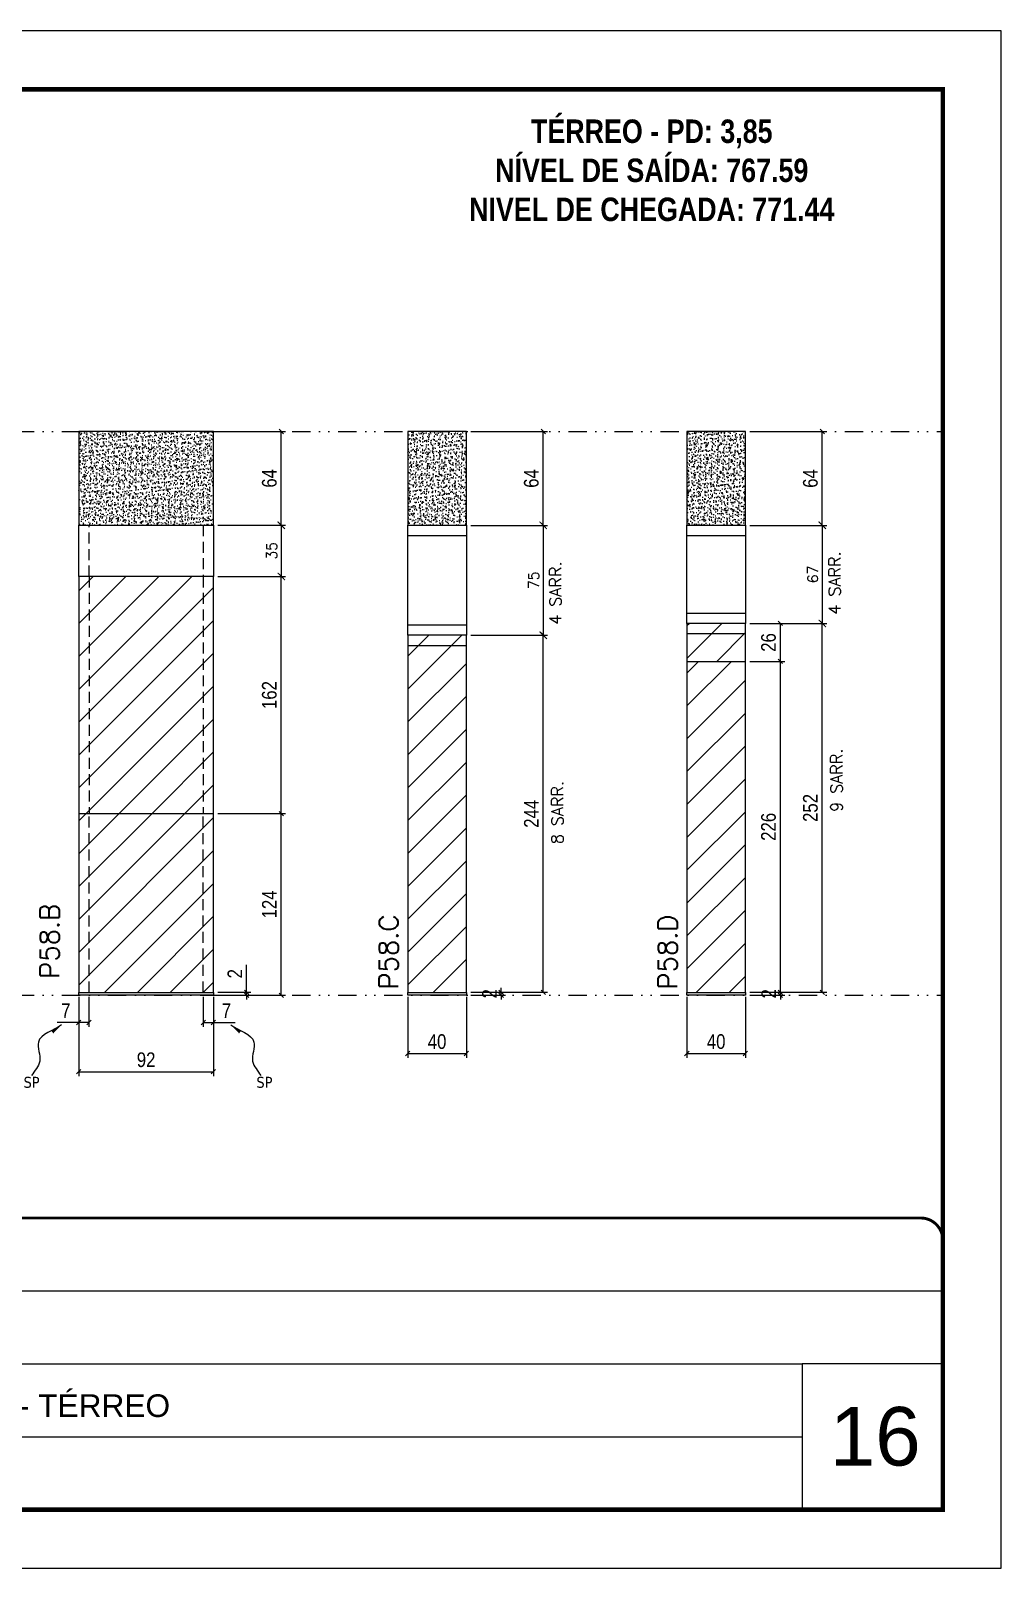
# Model space of a CAD drawing. Extents: x 1945 to 10875, y -3405 to 3369.
# Drawn here: x 7536 to 8199, y -2256 to -1206 of the extents above; entities that cross this region are included whole.
import ezdxf

# ---------------------------------------------------------------- set-up
doc = ezdxf.new("R2010")
doc.units = 0
for name, pattern in [('CONTINUO', [0]), ('DASHED', [0.75, 0.5, -0.25]), ('DIVIDE2', [0.625, 0.25, -0.125, 0, -0.125, 0, -0.125]), ('HIDDEN', [0.375, 0.25, -0.125])]:
    doc.linetypes.add(name, pattern=pattern)
for name, color, linetype, lineweight in [('CARIMBO', 255, 'Continuous', 9), ('Folhas', 255, 'Continuous', 9), ('Hachura', 251, 'Continuous', 9), ('SARRAFO DE PRESSAO', 251, 'DASHED', 9), ('Texto Seção', 7, 'Continuous', 15)]:
    doc.layers.add(name, color=color, linetype=linetype, lineweight=lineweight)
for name, color, linetype in [('COTA', 241, 'Continuous'), ('FUNDOS', 1, 'Continuous'), ('NOMENCLATURA', 7, 'Continuous'), ('Nível', 160, 'Continuous'), ('Painéis', 200, 'Continuous'), ('SARR_2.2x7', 40, 'Continuous'), ('Sarrafo de Pressão', 42, 'HIDDEN'), ('texto', 7, 'Continuous')]:
    doc.layers.add(name, color=color, linetype=linetype)
doc.styles.add('ARIAL', font='arial.ttf')
doc.styles.add('COTA TECNICA', font='techl___.ttf', dxfattribs={"height": 10})
doc.styles.add('COTA TECNICA-50', font='techl___.ttf', dxfattribs={"height": 10})
doc.styles.add('REGUA-120', font='ROMANS.shx', dxfattribs={"height": 15})
doc.styles.add('ROMANC', font='techb___.ttf', dxfattribs={"height": 2.5})
doc.styles.add('ROMANS', font='romans.shx')
doc.styles.get("Standard").update_dxf_attribs({"font": 'arial.ttf'})
doc.dimstyles.new('COTA PAINEL-50', dxfattribs={"dimtxt": 10, "dimasz": 3, "dimexe": 3, "dimexo": 3, "dimgap": 3, "dimtad": 1, "dimdec": 1, "dimzin": 12, "dimdsep": 46, "dimtxsty": 'COTA TECNICA-50', "dimblk1": 'OBLIQUE', "dimblk2": 'OBLIQUE', "dimsah": 1, "dimcen": 0.9, "dimclrd": 4, "dimclre": 4, "dimclrt": 240, "dimadec": 1, "dimazin": 3, "dimtfac": 1, "dimtdec": 1, "dimtmove": 0, "dimatfit": 3, "dimfxl": 1, "dimtolj": 1, "dimtzin": 12, "dimarcsym": 0})
doc.dimstyles.new('Cota Paínel', dxfattribs={"dimtxt": 7, "dimasz": 5, "dimexe": 3, "dimexo": 3, "dimgap": 3, "dimtad": 1, "dimdec": 1, "dimzin": 12, "dimdsep": 46, "dimtxsty": 'ROMANS', "dimblk": 'ARCHTICK', "dimcen": 0, "dimclrd": 4, "dimclre": 4, "dimclrt": 1, "dimadec": 1, "dimazin": 3, "dimtfac": 1, "dimtdec": 1, "dimtmove": 0, "dimatfit": 3, "dimldrblk": 'OBLIQUE', "dimfxl": 1, "dimtolj": 1, "dimtzin": 12, "dimarcsym": 0})
doc.dimstyles.new('PAINEL', dxfattribs={"dimtxt": 10, "dimasz": 3, "dimexe": 3, "dimexo": 3, "dimgap": 3, "dimtad": 1, "dimdec": 1, "dimzin": 12, "dimdsep": 46, "dimtxsty": 'COTA TECNICA', "dimblk1": 'OBLIQUE', "dimblk2": 'OBLIQUE', "dimsah": 1, "dimcen": 0.9, "dimclrd": 4, "dimclre": 4, "dimclrt": 240, "dimadec": 1, "dimazin": 3, "dimtfac": 1, "dimtdec": 1, "dimtmove": 0, "dimatfit": 3, "dimfxl": 1, "dimtolj": 1, "dimtzin": 12, "dimarcsym": 0})
doc.dimstyles.get("Standard").update_dxf_attribs({"dimtxt": 0.18, "dimasz": 0.18, "dimexe": 0.18, "dimexo": 0.0625, "dimgap": 0.09, "dimtad": 0, "dimtih": 1, "dimtoh": 1, "dimdec": 4, "dimzin": 0, "dimdsep": 46, "dimtxsty": 'Standard', "dimcen": 0.09, "dimadec": 0, "dimazin": 0, "dimtfac": 1, "dimtdec": 4, "dimtofl": 0, "dimtmove": 0, "dimatfit": 3, "dimfxl": 1, "dimtolj": 1, "dimtzin": 0, "dimarcsym": 0})
pattern_1 = [(45, (-123905.793, -33000.405), (-11.2253202, 11.2253202), [])]

# ---------------------------------------------------------------- blocks, each defined once
blk = doc.blocks.new('9999999999')
at = {"color": 30, "linetype": 'CONTINUO'}
for p, q in [((98564.6, 34379.6), (99584, 34379.6)), ((98564.6, 34329.8), (99488, 34329.8)), ((99584, 34329.8), (99488, 34329.8)), ((99488, 34329.8), (99488, 34230.2)), ((98564.6, 34280), (99488, 34280))]:
    blk.add_line(p, q, dxfattribs=at)
at = {"color": 30, "linetype": 'CONTINUO', "const_width": 2}
blk.add_lwpolyline([(99584, 34230.2), (99584, 34414.4, 0.414214), (99569, 34429.4), (98229, 34429.4, 0.414214), (98214, 34414.4), (98214, 34245.2, 0.414214), (98229, 34230.2), (99584, 34230.2)], format="xyb", dxfattribs=at)
at = {"layer": 'Folhas'}
blk.add_lwpolyline([(98139, 34190.2), (99624, 34190.2), (99624, 35240.2), (98139, 35240.2)], close=True, dxfattribs=at)
at = {"layer": 'Folhas', "color": 30, "const_width": 3}
blk.add_lwpolyline([(98214, 34230.2), (99584, 34230.2), (99584, 35200.2), (98214, 35200.2)], close=True, dxfattribs=at)
at = {"color": 7, "linetype": 'Continuous', "ltscale": 5, "style": 'ARIAL'}
blk.add_text('TRECHO II - TÉRREO', height=15.483, dxfattribs=at).set_placement((98837.7, 34293.5))
blk = doc.blocks.new('_Oblique')
at = {"color": 0, "linetype": 'ByBlock', "lineweight": -2}
blk.add_line((-0.5, -0.5), (0.5, 0.5), dxfattribs=at)
blk = doc.blocks.new('*D430')
at = {"layer": 'COTA', "color": 4, "lineweight": -2, "transparency": 16777216}
for p, q in [((8027, -1610.7), (8079.5, -1610.7)), ((8076.5, -1862.6), (8076.5, -1610.7)), ((8027, -1862.6), (8079.5, -1862.6))]:
    blk.add_line(p, q, dxfattribs=at)
at = {"layer": 'Defpoints', "color": 0, "transparency": 16777216}
for p in [(8024, -1610.7), (8076.5, -1610.7), (8024, -1862.6)]:
    blk.add_point(p, dxfattribs=at)
at = {"layer": 'COTA', "color": 4, "lineweight": -2, "transparency": 16777216, "xscale": 3, "yscale": 3, "zscale": 3}
for p, rotation in [((8076.5, -1610.7), 90), ((8076.5, -1862.6), 270)]:
    blk.add_blockref('_Oblique', p, dxfattribs=dict(at, rotation=rotation))
at = {"layer": 'COTA', "color": 240, "transparency": 16777216, "insert": (8068.4, -1736.7), "char_height": 10, "attachment_point": 5, "rotation": 90, "style": 'COTA TECNICA'}
blk.add_mtext('\\A1;252', dxfattribs=at)
blk = doc.blocks.new('*D431')
at = {"layer": 'COTA', "color": 4, "lineweight": -2, "transparency": 16777216}
for p, q in [((7984, -1865.6), (7984, -1907.4)), ((8024, -1865.6), (8024, -1907.4)), ((7984, -1904.4), (8024, -1904.4))]:
    blk.add_line(p, q, dxfattribs=at)
at = {"layer": 'Defpoints', "color": 0, "transparency": 16777216}
for p in [(7984, -1862.6), (8024, -1862.6), (8024, -1904.4)]:
    blk.add_point(p, dxfattribs=at)
at = {"layer": 'COTA', "color": 4, "lineweight": -2, "transparency": 16777216, "xscale": 3, "yscale": 3, "zscale": 3, "rotation": 180}
blk.add_blockref('_Oblique', (7984, -1904.4), dxfattribs=at)
at = {"layer": 'COTA', "color": 4, "lineweight": -2, "transparency": 16777216, "xscale": 3, "yscale": 3, "zscale": 3}
blk.add_blockref('_Oblique', (8024, -1904.4), dxfattribs=at)
at = {"layer": 'COTA', "color": 240, "transparency": 16777216, "insert": (8004, -1896.3), "char_height": 10, "attachment_point": 5, "style": 'COTA TECNICA'}
blk.add_mtext('\\A1;40', dxfattribs=at)
blk = doc.blocks.new('*D432')
at = {"layer": 'COTA', "color": 4, "linetype": 'ByBlock', "lineweight": -2, "transparency": 16777216}
for p, q in [((8027, -1479.6), (8079.5, -1479.6)), ((8076.5, -1543.7), (8076.5, -1479.6)), ((8027, -1543.7), (8079.5, -1543.7))]:
    blk.add_line(p, q, dxfattribs=at)
at = {"layer": 'Defpoints', "color": 0, "linetype": 'ByBlock', "transparency": 16777216}
for p in [(8024, -1479.6), (8076.5, -1479.6), (8024, -1543.7)]:
    blk.add_point(p, dxfattribs=at)
at = {"layer": 'COTA', "color": 4, "linetype": 'ByBlock', "lineweight": -2, "transparency": 16777216, "xscale": 3, "yscale": 3, "zscale": 3}
for p, rotation in [((8076.5, -1479.6), 90), ((8076.5, -1543.7), 270)]:
    blk.add_blockref('_Oblique', p, dxfattribs=dict(at, rotation=rotation))
at = {"layer": 'COTA', "color": 240, "linetype": 'ByBlock', "transparency": 16777216, "insert": (8068.4, -1511.7), "char_height": 10, "attachment_point": 5, "rotation": 90, "style": 'COTA TECNICA'}
blk.add_mtext('\\A1;64', dxfattribs=at)
blk = doc.blocks.new('*D433')
at = {"layer": 'COTA', "color": 4, "lineweight": -2, "transparency": 16777216}
for p, q in [((8027, -1862.6), (8050.9, -1862.6)), ((8027, -1864.6), (8050.9, -1864.6)), ((8047.9, -1862.6), (8047.9, -1859.6)), ((8047.9, -1864.6), (8047.9, -1862.6)), ((8047.9, -1864.6), (8047.9, -1867.6))]:
    blk.add_line(p, q, dxfattribs=at)
at = {"layer": 'Defpoints', "color": 0, "transparency": 16777216}
for p in [(8024, -1862.6), (8024, -1864.6), (8047.9, -1862.6)]:
    blk.add_point(p, dxfattribs=at)
at = {"layer": 'COTA', "color": 4, "lineweight": -2, "transparency": 16777216, "xscale": 3, "yscale": 3, "zscale": 3}
for p, rotation in [((8047.9, -1862.6), 270), ((8047.9, -1864.6), 90)]:
    blk.add_blockref('_Oblique', p, dxfattribs=dict(at, rotation=rotation))
at = {"layer": 'COTA', "color": 240, "transparency": 16777216, "insert": (8039.9, -1863.6), "char_height": 10, "attachment_point": 5, "rotation": 90, "style": 'COTA TECNICA-50'}
blk.add_mtext('\\A1;2', dxfattribs=at)
blk = doc.blocks.new('*D449')
at = {"layer": 'COTA', "color": 4, "linetype": 'ByBlock', "lineweight": -2, "transparency": 16777216}
for p, q in [((8027, -1636.6), (8050.9, -1636.6)), ((8047.9, -1862.6), (8047.9, -1636.6)), ((8027, -1862.6), (8050.9, -1862.6))]:
    blk.add_line(p, q, dxfattribs=at)
at = {"layer": 'Defpoints', "color": 0, "linetype": 'ByBlock', "transparency": 16777216}
for p in [(8024, -1636.6), (8047.9, -1636.6), (8024, -1862.6)]:
    blk.add_point(p, dxfattribs=at)
at = {"layer": 'COTA', "color": 4, "linetype": 'ByBlock', "lineweight": -2, "transparency": 16777216, "xscale": 3, "yscale": 3, "zscale": 3}
for p, rotation in [((8047.9, -1636.6), 90), ((8047.9, -1862.6), 270)]:
    blk.add_blockref('_Oblique', p, dxfattribs=dict(at, rotation=rotation))
at = {"layer": 'COTA', "color": 240, "linetype": 'ByBlock', "transparency": 16777216, "insert": (8039.8, -1749.6), "char_height": 10, "attachment_point": 5, "rotation": 90, "style": 'COTA TECNICA'}
blk.add_mtext('\\A1;226', dxfattribs=at)
blk = doc.blocks.new('*D450')
at = {"layer": 'COTA', "color": 4, "linetype": 'ByBlock', "lineweight": -2, "transparency": 16777216}
for p, q in [((8027, -1610.7), (8050.9, -1610.7)), ((8047.9, -1636.6), (8047.9, -1610.7)), ((8027, -1636.6), (8050.9, -1636.6))]:
    blk.add_line(p, q, dxfattribs=at)
at = {"layer": 'Defpoints', "color": 0, "linetype": 'ByBlock', "transparency": 16777216}
for p in [(8024, -1610.7), (8047.9, -1610.7), (8024, -1636.6)]:
    blk.add_point(p, dxfattribs=at)
at = {"layer": 'COTA', "color": 4, "linetype": 'ByBlock', "lineweight": -2, "transparency": 16777216, "xscale": 3, "yscale": 3, "zscale": 3}
for p, rotation in [((8047.9, -1610.7), 90), ((8047.9, -1636.6), 270)]:
    blk.add_blockref('_Oblique', p, dxfattribs=dict(at, rotation=rotation))
at = {"layer": 'COTA', "color": 240, "linetype": 'ByBlock', "transparency": 16777216, "insert": (8039.8, -1623.7), "char_height": 10, "attachment_point": 5, "rotation": 90, "style": 'COTA TECNICA'}
blk.add_mtext('\\A1;26', dxfattribs=at)
blk = doc.blocks.new('*D434')
at = {"layer": 'COTA', "color": 4, "lineweight": -2, "transparency": 16777216}
for p, q in [((7836.4, -1618.7), (7888.9, -1618.7)), ((7885.9, -1862.6), (7885.9, -1618.7)), ((7836.4, -1862.6), (7888.9, -1862.6))]:
    blk.add_line(p, q, dxfattribs=at)
at = {"layer": 'Defpoints', "color": 0, "transparency": 16777216}
for p in [(7833.4, -1618.7), (7885.9, -1618.7), (7833.4, -1862.6)]:
    blk.add_point(p, dxfattribs=at)
at = {"layer": 'COTA', "color": 4, "lineweight": -2, "transparency": 16777216, "xscale": 3, "yscale": 3, "zscale": 3}
for p, rotation in [((7885.9, -1618.7), 90), ((7885.9, -1862.6), 270)]:
    blk.add_blockref('_Oblique', p, dxfattribs=dict(at, rotation=rotation))
at = {"layer": 'COTA', "color": 240, "transparency": 16777216, "insert": (7877.8, -1740.7), "char_height": 10, "attachment_point": 5, "rotation": 90, "style": 'COTA TECNICA'}
blk.add_mtext('\\A1;244', dxfattribs=at)
blk = doc.blocks.new('*D435')
at = {"layer": 'COTA', "color": 4, "lineweight": -2, "transparency": 16777216}
for p, q in [((7836.4, -1479.6), (7888.9, -1479.6)), ((7885.9, -1543.7), (7885.9, -1479.6)), ((7836.4, -1543.7), (7888.9, -1543.7))]:
    blk.add_line(p, q, dxfattribs=at)
at = {"layer": 'Defpoints', "color": 0, "transparency": 16777216}
for p in [(7833.4, -1479.6), (7885.9, -1479.6), (7833.4, -1543.7)]:
    blk.add_point(p, dxfattribs=at)
at = {"layer": 'COTA', "color": 4, "lineweight": -2, "transparency": 16777216, "xscale": 3, "yscale": 3, "zscale": 3}
for p, rotation in [((7885.9, -1479.6), 90), ((7885.9, -1543.7), 270)]:
    blk.add_blockref('_Oblique', p, dxfattribs=dict(at, rotation=rotation))
at = {"layer": 'COTA', "color": 240, "transparency": 16777216, "insert": (7877.8, -1511.7), "char_height": 10, "attachment_point": 5, "rotation": 90, "style": 'COTA TECNICA'}
blk.add_mtext('\\A1;64', dxfattribs=at)
blk = doc.blocks.new('*D436')
at = {"layer": 'COTA', "color": 4, "lineweight": -2, "transparency": 16777216}
for p, q in [((7793.4, -1865.6), (7793.4, -1907.4)), ((7833.4, -1865.6), (7833.4, -1907.4)), ((7793.4, -1904.4), (7833.4, -1904.4))]:
    blk.add_line(p, q, dxfattribs=at)
at = {"layer": 'Defpoints', "color": 0, "transparency": 16777216}
for p in [(7793.4, -1862.6), (7833.4, -1862.6), (7833.4, -1904.4)]:
    blk.add_point(p, dxfattribs=at)
at = {"layer": 'COTA', "color": 4, "lineweight": -2, "transparency": 16777216, "xscale": 3, "yscale": 3, "zscale": 3, "rotation": 180}
blk.add_blockref('_Oblique', (7793.4, -1904.4), dxfattribs=at)
at = {"layer": 'COTA', "color": 4, "lineweight": -2, "transparency": 16777216, "xscale": 3, "yscale": 3, "zscale": 3}
blk.add_blockref('_Oblique', (7833.4, -1904.4), dxfattribs=at)
at = {"layer": 'COTA', "color": 240, "transparency": 16777216, "insert": (7813.4, -1896.3), "char_height": 10, "attachment_point": 5, "style": 'COTA TECNICA'}
blk.add_mtext('\\A1;40', dxfattribs=at)
blk = doc.blocks.new('*D437')
at = {"layer": 'COTA', "color": 4, "lineweight": -2, "transparency": 16777216}
for p, q in [((7836.4, -1862.6), (7860.2, -1862.6)), ((7836.4, -1864.6), (7860.2, -1864.6)), ((7857.2, -1862.6), (7857.2, -1859.6)), ((7857.2, -1864.6), (7857.2, -1862.6)), ((7857.2, -1864.6), (7857.2, -1867.6))]:
    blk.add_line(p, q, dxfattribs=at)
at = {"layer": 'Defpoints', "color": 0, "transparency": 16777216}
for p in [(7833.4, -1862.6), (7833.4, -1864.6), (7857.2, -1862.6)]:
    blk.add_point(p, dxfattribs=at)
at = {"layer": 'COTA', "color": 4, "lineweight": -2, "transparency": 16777216, "xscale": 3, "yscale": 3, "zscale": 3}
for p, rotation in [((7857.2, -1862.6), 270), ((7857.2, -1864.6), 90)]:
    blk.add_blockref('_Oblique', p, dxfattribs=dict(at, rotation=rotation))
at = {"layer": 'COTA', "color": 240, "transparency": 16777216, "insert": (7849.2, -1863.6), "char_height": 10, "attachment_point": 5, "rotation": 90, "style": 'COTA TECNICA-50'}
blk.add_mtext('\\A1;2', dxfattribs=at)
blk = doc.blocks.new('*D438')
at = {"layer": 'COTA', "color": 4, "lineweight": -2, "transparency": 16777216}
for p, q in [((7568.7, -1865.6), (7568.7, -1919.8)), ((7660.7, -1865.6), (7660.7, -1919.8)), ((7568.7, -1916.8), (7660.7, -1916.8))]:
    blk.add_line(p, q, dxfattribs=at)
at = {"layer": 'Defpoints', "color": 0, "transparency": 16777216}
for p in [(7568.7, -1862.6), (7660.7, -1862.6), (7660.7, -1916.8)]:
    blk.add_point(p, dxfattribs=at)
at = {"layer": 'COTA', "color": 4, "lineweight": -2, "transparency": 16777216, "xscale": 3, "yscale": 3, "zscale": 3, "rotation": 180}
blk.add_blockref('_Oblique', (7568.7, -1916.8), dxfattribs=at)
at = {"layer": 'COTA', "color": 4, "lineweight": -2, "transparency": 16777216, "xscale": 3, "yscale": 3, "zscale": 3}
blk.add_blockref('_Oblique', (7660.7, -1916.8), dxfattribs=at)
at = {"layer": 'COTA', "color": 240, "transparency": 16777216, "insert": (7614.7, -1908.7), "char_height": 10, "attachment_point": 5, "style": 'COTA TECNICA'}
blk.add_mtext('\\A1;92', dxfattribs=at)
blk = doc.blocks.new('*D439')
at = {"layer": 'COTA', "color": 4, "lineweight": -2, "transparency": 16777216}
for p, q in [((7663.7, -1479.6), (7710, -1479.6)), ((7707, -1543.6), (7707, -1479.6)), ((7663.7, -1543.6), (7710, -1543.6))]:
    blk.add_line(p, q, dxfattribs=at)
at = {"layer": 'Defpoints', "color": 0, "transparency": 16777216}
for p in [(7660.7, -1479.6), (7707, -1479.6), (7660.7, -1543.6)]:
    blk.add_point(p, dxfattribs=at)
at = {"layer": 'COTA', "color": 4, "lineweight": -2, "transparency": 16777216, "xscale": 3, "yscale": 3, "zscale": 3}
for p, rotation in [((7707, -1479.6), 90), ((7707, -1543.6), 270)]:
    blk.add_blockref('_Oblique', p, dxfattribs=dict(at, rotation=rotation))
at = {"layer": 'COTA', "color": 240, "transparency": 16777216, "insert": (7698.9, -1511.6), "char_height": 10, "attachment_point": 5, "rotation": 90, "style": 'COTA TECNICA'}
blk.add_mtext('\\A1;64', dxfattribs=at)
blk = doc.blocks.new('*D440')
at = {"layer": 'COTA', "color": 4, "lineweight": -2, "transparency": 16777216}
for p, q in [((7663.7, -1740.6), (7710, -1740.6)), ((7707, -1864.6), (7707, -1740.6)), ((7663.7, -1864.6), (7710, -1864.6))]:
    blk.add_line(p, q, dxfattribs=at)
at = {"layer": 'Defpoints', "color": 0, "transparency": 16777216}
for p in [(7660.7, -1740.6), (7707, -1740.6), (7660.7, -1864.6)]:
    blk.add_point(p, dxfattribs=at)
at = {"layer": 'COTA', "color": 4, "lineweight": -2, "transparency": 16777216, "xscale": 3, "yscale": 3, "zscale": 3}
for p, rotation in [((7707, -1740.6), 90), ((7707, -1864.6), 270)]:
    blk.add_blockref('_Oblique', p, dxfattribs=dict(at, rotation=rotation))
at = {"layer": 'COTA', "color": 240, "transparency": 16777216, "insert": (7698.9, -1802.6), "char_height": 10, "attachment_point": 5, "rotation": 90, "style": 'COTA TECNICA-50'}
blk.add_mtext('\\A1;124', dxfattribs=at)
blk = doc.blocks.new('*D441')
at = {"layer": 'COTA', "color": 4, "lineweight": -2, "transparency": 16777216}
for p, q in [((7683.3, -1862.6), (7683.3, -1843.8)), ((7663.7, -1862.6), (7686.3, -1862.6)), ((7663.7, -1864.6), (7686.3, -1864.6)), ((7683.3, -1864.6), (7683.3, -1862.6)), ((7683.3, -1864.6), (7683.3, -1867.6))]:
    blk.add_line(p, q, dxfattribs=at)
at = {"layer": 'Defpoints', "color": 0, "transparency": 16777216}
for p in [(7660.7, -1862.6), (7660.7, -1864.6), (7683.3, -1864.6)]:
    blk.add_point(p, dxfattribs=at)
at = {"layer": 'COTA', "color": 4, "lineweight": -2, "transparency": 16777216, "xscale": 3, "yscale": 3, "zscale": 3}
for p, rotation in [((7683.3, -1862.6), 270), ((7683.3, -1864.6), 90)]:
    blk.add_blockref('_Oblique', p, dxfattribs=dict(at, rotation=rotation))
at = {"layer": 'COTA', "color": 240, "transparency": 16777216, "insert": (7675.3, -1849.9), "char_height": 10, "attachment_point": 5, "rotation": 90, "style": 'COTA TECNICA-50'}
blk.add_mtext('\\A1;2', dxfattribs=at)
blk = doc.blocks.new('*D442')
at = {"layer": 'COTA', "color": 4, "lineweight": -2, "transparency": 16777216}
for p, q in [((7568.7, -1867.6), (7568.7, -1886.2)), ((7575.7, -1865.6), (7575.7, -1886.2)), ((7568.7, -1883.2), (7554, -1883.2)), ((7575.7, -1883.2), (7568.7, -1883.2))]:
    blk.add_line(p, q, dxfattribs=at)
at = {"layer": 'Defpoints', "color": 0, "transparency": 16777216}
for p in [(7568.7, -1864.6), (7575.7, -1862.6), (7568.7, -1883.2)]:
    blk.add_point(p, dxfattribs=at)
at = {"layer": 'COTA', "color": 4, "lineweight": -2, "transparency": 16777216, "xscale": 3, "yscale": 3, "zscale": 3, "rotation": 180}
blk.add_blockref('_Oblique', (7568.7, -1883.2), dxfattribs=at)
at = {"layer": 'COTA', "color": 4, "lineweight": -2, "transparency": 16777216, "xscale": 3, "yscale": 3, "zscale": 3}
blk.add_blockref('_Oblique', (7575.7, -1883.2), dxfattribs=at)
at = {"layer": 'COTA', "color": 240, "transparency": 16777216, "insert": (7559.9, -1875.1), "char_height": 10, "attachment_point": 5, "style": 'COTA TECNICA-50'}
blk.add_mtext('\\A1;7', dxfattribs=at)
blk = doc.blocks.new('*D443')
at = {"layer": 'COTA', "color": 4, "lineweight": -2, "transparency": 16777216}
for p, q in [((7653.7, -1865.6), (7653.7, -1886.2)), ((7660.7, -1867.6), (7660.7, -1886.2)), ((7653.7, -1883.2), (7660.7, -1883.2)), ((7660.7, -1883.2), (7675.5, -1883.2))]:
    blk.add_line(p, q, dxfattribs=at)
at = {"layer": 'Defpoints', "color": 0, "transparency": 16777216}
for p in [(7653.7, -1862.6), (7660.7, -1864.6), (7660.7, -1883.2)]:
    blk.add_point(p, dxfattribs=at)
at = {"layer": 'COTA', "color": 4, "lineweight": -2, "transparency": 16777216, "xscale": 3, "yscale": 3, "zscale": 3, "rotation": 180}
blk.add_blockref('_Oblique', (7653.7, -1883.2), dxfattribs=at)
at = {"layer": 'COTA', "color": 4, "lineweight": -2, "transparency": 16777216, "xscale": 3, "yscale": 3, "zscale": 3}
blk.add_blockref('_Oblique', (7660.7, -1883.2), dxfattribs=at)
at = {"layer": 'COTA', "color": 240, "transparency": 16777216, "insert": (7669.6, -1875.1), "char_height": 10, "attachment_point": 5, "style": 'COTA TECNICA-50'}
blk.add_mtext('\\A1;7', dxfattribs=at)
blk = doc.blocks.new('*D444')
at = {"layer": 'Defpoints', "color": 0, "linetype": 'ByBlock', "transparency": 16777216}
for p in [(7660.7, -1578.6), (7707, -1578.6), (7660.7, -1740.6)]:
    blk.add_point(p, dxfattribs=at)
at = {"layer": 'FUNDOS', "color": 4, "linetype": 'ByBlock', "lineweight": -2, "transparency": 16777216}
for p, q in [((7663.7, -1578.6), (7710, -1578.6)), ((7707, -1740.6), (7707, -1578.6)), ((7663.7, -1740.6), (7710, -1740.6))]:
    blk.add_line(p, q, dxfattribs=at)
at = {"layer": 'FUNDOS', "color": 4, "linetype": 'ByBlock', "lineweight": -2, "transparency": 16777216, "xscale": 3, "yscale": 3, "zscale": 3}
for p, rotation in [((7707, -1578.6), 90), ((7707, -1740.6), 270)]:
    blk.add_blockref('_Oblique', p, dxfattribs=dict(at, rotation=rotation))
at = {"layer": 'FUNDOS', "color": 240, "linetype": 'ByBlock', "transparency": 16777216, "insert": (7698.9, -1659.6), "char_height": 10, "attachment_point": 5, "rotation": 90, "style": 'COTA TECNICA'}
blk.add_mtext('\\A1;162', dxfattribs=at)
blk = doc.blocks.new('_ArchTick')
at = {"color": 0, "linetype": 'ByBlock', "const_width": 0.15}
blk.add_lwpolyline([(-0.5, -0.5), (0.5, 0.5)], dxfattribs=at)
blk = doc.blocks.new('*D445')
at = {"layer": 'COTA', "color": 4, "lineweight": -2, "transparency": 16777216}
for p, q in [((7663.7, -1543.6), (7710, -1543.6)), ((7707, -1543.6), (7707, -1578.6)), ((7663.7, -1578.6), (7710, -1578.6))]:
    blk.add_line(p, q, dxfattribs=at)
at = {"layer": 'Defpoints', "color": 0, "transparency": 16777216}
for p in [(7660.7, -1543.6), (7660.7, -1578.6), (7707, -1578.6)]:
    blk.add_point(p, dxfattribs=at)
at = {"layer": 'COTA', "color": 4, "lineweight": -2, "transparency": 16777216, "xscale": 5, "yscale": 5, "zscale": 5}
for p, rotation in [((7707, -1543.6), 90), ((7707, -1578.6), 270)]:
    blk.add_blockref('_ArchTick', p, dxfattribs=dict(at, rotation=rotation))
at = {"layer": 'COTA', "color": 1, "transparency": 16777216, "insert": (7700.5, -1561.1), "char_height": 7, "attachment_point": 5, "rotation": 90, "style": 'ROMANS'}
blk.add_mtext('\\A1;35', dxfattribs=at)
blk = doc.blocks.new('*D446')
at = {"layer": 'COTA', "color": 4, "lineweight": -2, "transparency": 16777216}
for p, q in [((7836.4, -1543.7), (7888.9, -1543.7)), ((7885.9, -1543.7), (7885.9, -1618.7)), ((7836.4, -1618.7), (7888.9, -1618.7))]:
    blk.add_line(p, q, dxfattribs=at)
at = {"layer": 'Defpoints', "color": 0, "transparency": 16777216}
for p in [(7833.4, -1543.7), (7833.4, -1618.7), (7885.9, -1618.7)]:
    blk.add_point(p, dxfattribs=at)
at = {"layer": 'COTA', "color": 4, "lineweight": -2, "transparency": 16777216, "xscale": 5, "yscale": 5, "zscale": 5}
for p, rotation in [((7885.9, -1543.7), 90), ((7885.9, -1618.7), 270)]:
    blk.add_blockref('_ArchTick', p, dxfattribs=dict(at, rotation=rotation))
at = {"layer": 'COTA', "color": 1, "transparency": 16777216, "insert": (7879.4, -1581.2), "char_height": 7, "attachment_point": 5, "rotation": 90, "style": 'ROMANS'}
blk.add_mtext('\\A1;75', dxfattribs=at)
blk = doc.blocks.new('*D447')
at = {"layer": 'COTA', "color": 4, "lineweight": -2, "transparency": 16777216}
for p, q in [((8027, -1543.7), (8079.5, -1543.7)), ((8076.5, -1543.7), (8076.5, -1610.7)), ((8027, -1610.7), (8079.5, -1610.7))]:
    blk.add_line(p, q, dxfattribs=at)
at = {"layer": 'Defpoints', "color": 0, "transparency": 16777216}
for p in [(8024, -1543.7), (8024, -1610.7), (8076.5, -1610.7)]:
    blk.add_point(p, dxfattribs=at)
at = {"layer": 'COTA', "color": 4, "lineweight": -2, "transparency": 16777216, "xscale": 5, "yscale": 5, "zscale": 5}
for p, rotation in [((8076.5, -1543.7), 90), ((8076.5, -1610.7), 270)]:
    blk.add_blockref('_ArchTick', p, dxfattribs=dict(at, rotation=rotation))
at = {"layer": 'COTA', "color": 1, "transparency": 16777216, "insert": (8070, -1577.2), "char_height": 7, "attachment_point": 5, "rotation": 90, "style": 'ROMANS'}
blk.add_mtext('\\A1;67', dxfattribs=at)

msp = doc.modelspace()

# ---------------------------------------------------------------- hatches: boundary and pattern name
at = {"layer": 'COTA', "linetype": 'ByBlock'}
h = msp.add_hatch(dxfattribs=at)
h.set_pattern_fill('AR-CONC', color=256, scale=0.03)
h.set_pattern_definition([(50, (-123534.3376, -28368.905), (5.46554007, -0.47817257), [0.5715, -6.2865]), (355, (-123534.3376, -28368.905), (-1.05730264, 5.73170536), [0.4572, -5.02921753]), (100.4514447, (-123533.882, -28368.945), (4.40823741, 5.25353256), [0.48570026, -5.34270734]), (46.1842, (-123534.3376, -28367.381), (8.13237123, -1.26126984), [0.85725, -9.42975]), (96.6355576, (-123533.66, -28367.486), (7.122124, 7.42278374), [0.7285507, -8.01406824]), (351.184151, (-123534.3376, -28367.381), (7.122124, 7.42278374), [0.685799, -7.54379196]), (21, (-123533.5756, -28367.762), (4.54843174, -3.06795595), [0.5715, -6.2865]), (326, (-123533.5756, -28367.762), (1.85406085, 5.52563898), [0.4572, -5.0292]), (71.451445, (-123533.1965, -28368.0176), (6.40249258, 2.45768307), [0.48570026, -5.34269813]), (37.5, (-123534.3376, -28368.905), (0.092658098, 2.536651166), [0, -4.96824, 0, -5.1054, 0, -5.04825]), (7.5, (-123534.3376, -28368.905), (2.004589875, 3.005417245), [0, -2.91084, 0, -4.85394, 0, -1.92405]), (327.5, (-123536.0368, -28368.905), (4.067717855, -0.17186232), [0, -1.905, 0, -5.9436, 0, -7.8867]), (317.5, (-123536.7988, -28368.905), (4.44387544, 0.76279473), [0, -2.4765, 0, -3.94716, 0, -5.6007])])
h.paths.add_polyline_path([(7568.75, -1543.64), (7660.75, -1543.64), (7660.75, -1479.64), (7568.75, -1479.64)])
h = msp.add_hatch(dxfattribs=at)
h.set_pattern_fill('AR-CONC', color=256, scale=0.03)
h.set_pattern_definition([(50, (3170, -10), (5.46554, -0.4781726), [0.5715, -6.2865]), (355, (3170, -10), (-1.0573026, 5.7317054), [0.4572, -5.0292175]), (100.45144, (3170.4555, -10.04), (4.4082374, 5.2535326), [0.4857, -5.3427073]), (46.1842, (3170, -8.476), (8.132371, -1.26127), [0.85725, -9.42975]), (96.63556, (3170.678, -8.581), (7.122124, 7.422784), [0.72855, -8.014068]), (351.18415, (3170, -8.476), (7.122124, 7.422784), [0.685799, -7.543792]), (21, (3170.762, -8.857), (4.5484317, -3.067956), [0.5715, -6.2865]), (326, (3170.762, -8.857), (1.854061, 5.525639), [0.4572, -5.0292]), (71.45144, (3171.141, -9.1127), (6.4024926, 2.457683), [0.4857, -5.342698]), (37.5, (3170, -10), (0.0926581, 2.5366512), [0, -4.96824, 0, -5.1054, 0, -5.04825]), (7.5, (3170, -10), (2.0045899, 3.0054172), [0, -2.91084, 0, -4.85394, 0, -1.92405]), (327.5, (3168.3007, -10), (4.06771786, -0.1718623), [0, -1.905, 0, -5.9436, 0, -7.8867]), (317.5, (3167.5387, -10), (4.4438754, 0.7627947), [0, -2.4765, 0, -3.94716, 0, -5.6007])])
h.paths.add_polyline_path([(7833.43, -1543.66), (7833.43, -1479.64), (7793.43, -1479.64), (7793.43, -1543.66)])
h = msp.add_hatch(dxfattribs=at)
h.set_pattern_fill('AR-CONC', color=256, scale=0.03)
h.set_pattern_definition([(50, (-123629.9897, -28334.905), (5.46554007, -0.47817257), [0.5715, -6.2865]), (355, (-123629.99, -28334.905), (-1.05730264, 5.73170536), [0.4572, -5.02921753]), (100.4514447, (-123629.5343, -28334.945), (4.40823741, 5.25353256), [0.48570026, -5.34270734]), (46.1842, (-123629.99, -28333.381), (8.13237123, -1.26126984), [0.85725, -9.42975]), (96.6355576, (-123629.312, -28333.486), (7.122124, 7.42278374), [0.7285507, -8.01406824]), (351.184151, (-123629.99, -28333.381), (7.122124, 7.42278374), [0.685799, -7.54379196]), (21, (-123629.2277, -28333.762), (4.54843174, -3.06795595), [0.5715, -6.2865]), (326, (-123629.228, -28333.762), (1.85406085, 5.52563898), [0.4572, -5.0292]), (71.451445, (-123628.8487, -28334.0176), (6.40249258, 2.45768307), [0.48570026, -5.34269813]), (37.5, (-123629.9897, -28334.905), (0.092658098, 2.536651166), [0, -4.96824, 0, -5.1054, 0, -5.04825]), (7.5, (-123629.9897, -28334.905), (2.004589875, 3.005417245), [0, -2.91084, 0, -4.85394, 0, -1.92405]), (327.5, (-123631.689, -28334.905), (4.067717855, -0.17186232), [0, -1.905, 0, -5.9436, 0, -7.8867]), (317.5, (-123632.451, -28334.905), (4.44387544, 0.76279473), [0, -2.4765, 0, -3.94716, 0, -5.6007])])
h.paths.add_polyline_path([(7984.04, -1543.66), (8024.04, -1543.66), (8024.04, -1479.64), (7984.04, -1479.64)])
at = {"layer": 'Hachura', "linetype": 'ByBlock'}
h = msp.add_hatch(dxfattribs=at)
h.set_pattern_fill('ANSI31', color=256, scale=5)
h.set_pattern_definition(pattern_1)
h.paths.add_polyline_path([(7660.75, -1578.64), (7568.75, -1578.64), (7568.75, -1740.64), (7660.75, -1740.64)])
h = msp.add_hatch(dxfattribs=at)
h.set_pattern_fill('ANSI31', color=256, scale=5)
h.set_pattern_definition([(45, (-123905.793, -32990.405), (-11.2253202, 11.2253202), [])])
h.paths.add_polyline_path([(7984.04, -1610.66), (7984.04, -1636.64), (8024.04, -1636.64), (8024.04, -1610.66)])
h = msp.add_hatch(dxfattribs=at)
h.set_pattern_fill('ANSI31', color=256, scale=5)
h.set_pattern_definition(pattern_1)
h.paths.add_polyline_path([(7833.43, -1618.66), (7793.43, -1618.66), (7793.43, -1862.64), (7833.43, -1862.64)])
h = msp.add_hatch(dxfattribs=at)
h.set_pattern_fill('ANSI31', color=256, scale=5)
h.set_pattern_definition(pattern_1)
h.paths.add_polyline_path([(8024.04, -1636.64), (7984.04, -1636.64), (7984.04, -1862.64), (8024.04, -1862.64)])
h = msp.add_hatch(dxfattribs=at)
h.set_pattern_fill('ANSI31', color=256, scale=5)
h.set_pattern_definition(pattern_1)
h.paths.add_polyline_path([(7660.75, -1740.64), (7568.75, -1740.64), (7568.75, -1862.64), (7660.75, -1862.64)])

# ---------------------------------------------------------------- linework, layer by layer
at = {"layer": 'COTA', "linetype": 'ByBlock'}
for points in [[(7568.75, -1543.64), (7660.75, -1543.64), (7660.75, -1479.64), (7568.75, -1479.64)], [(7793.43, -1543.66), (7833.43, -1543.66), (7833.43, -1479.64), (7793.43, -1479.64)], [(7984.04, -1543.66), (8024.04, -1543.66), (8024.04, -1479.64), (7984.04, -1479.64)]]:
    msp.add_lwpolyline(points, close=True, dxfattribs=at)
at = {"layer": 'Nível', "color": 4, "linetype": 'DIVIDE2', "ltscale": 50}
for p, q in [((7148.36, -1479.64), (8158.71, -1479.64)), ((7148.36, -1864.64), (8158.71, -1864.64))]:
    msp.add_line(p, q, dxfattribs=at)
at = {"layer": 'Painéis'}
for p, q in [((7568.75, -1543.64), (7660.75, -1543.64)), ((7568.75, -1578.64), (7568.75, -1543.64)), ((7660.75, -1543.64), (7660.75, -1578.64)), ((7793.43, -1543.66), (7833.43, -1543.66)), ((7793.43, -1618.66), (7793.43, -1543.66)), ((7833.43, -1543.66), (7833.43, -1618.66)), ((7984.04, -1543.66), (8024.04, -1543.66)), ((7984.04, -1610.66), (7984.04, -1543.66)), ((8024.04, -1543.66), (8024.04, -1610.66)), ((7660.75, -1578.64), (7568.75, -1578.64)), ((7568.75, -1578.64), (7568.75, -1740.64)), ((7660.75, -1740.64), (7660.75, -1578.64)), ((7833.43, -1618.66), (7793.43, -1618.66)), ((7984.04, -1636.64), (8024.04, -1636.64)), ((7793.43, -1862.64), (7833.43, -1862.64)), ((7793.43, -1864.64), (7793.43, -1862.64)), ((7833.43, -1864.64), (7793.43, -1864.64)), ((7833.43, -1862.64), (7833.43, -1864.64)), ((7984.04, -1862.64), (8024.04, -1862.64)), ((7984.04, -1864.64), (7984.04, -1862.64)), ((8024.04, -1864.64), (7984.04, -1864.64)), ((8024.04, -1862.64), (8024.04, -1864.64))]:
    msp.add_line(p, q, dxfattribs=at)
for points in [[(7984.04, -1862.64), (8024.04, -1862.64), (8024.04, -1610.66), (7984.04, -1610.66)], [(7793.43, -1862.64), (7833.43, -1862.64), (7833.43, -1618.66), (7793.43, -1618.66)], [(7568.75, -1862.64), (7660.75, -1862.64), (7660.75, -1740.64), (7568.75, -1740.64)], [(7568.75, -1862.64), (7660.75, -1862.64), (7660.75, -1864.64), (7568.75, -1864.64)]]:
    msp.add_lwpolyline(points, close=True, dxfattribs=at)
at = {"layer": 'SARR_2.2x7'}
for p, q in [((7793.43, -1550.66), (7833.43, -1550.66)), ((7984.04, -1550.66), (8024.04, -1550.66)), ((7984.04, -1603.66), (8024.04, -1603.66)), ((7793.43, -1611.66), (7833.43, -1611.66)), ((7793.43, -1625.66), (7833.43, -1625.66)), ((7984.04, -1617.66), (8024.04, -1617.66))]:
    msp.add_line(p, q, dxfattribs=at)
at = {"layer": 'Sarrafo de Pressão', "ltscale": 30}
for p, q in [((7575.75, -1578.64), (7575.75, -1543.64)), ((7653.75, -1543.64), (7653.75, -1578.64)), ((7575.75, -1578.64), (7575.75, -1740.64)), ((7653.75, -1578.64), (7653.75, -1740.64)), ((7575.75, -1862.64), (7575.75, -1740.64)), ((7653.75, -1862.64), (7653.75, -1740.64))]:
    msp.add_line(p, q, dxfattribs=at)

# ---------------------------------------------------------------- block references
at = {"layer": 'SARRAFO DE PRESSAO', "color": 6, "linetype": 'ByBlock'}
msp.add_blockref('9999999999', (-91425.27, -36446.13), dxfattribs=at)

# ---------------------------------------------------------------- texts
at = {"layer": 'CARIMBO', "style": 'ARIAL'}
msp.add_text('16', height=40, dxfattribs=at).set_placement((8081.57, -2185.78))
at = {"layer": 'NOMENCLATURA', "color": 2, "insert": (7960.03, -1239.86), "char_height": 16, "attachment_point": 2, "style": 'ROMANC'}
msp.add_mtext_dynamic_manual_height_columns('\\PTÉRREO - PD: 3,85\\PNÍVEL DE SAÍDA: 767.59\\PNIVEL DE CHEGADA: 771.44', width=300.2766, gutter_width=1, heights=[0], dxfattribs=at)
at = {"layer": 'texto', "color": 0, "char_height": 7.5, "attachment_point": 5}
for insert in [(7536.5, -1924.13), (7695.52, -1924.13)]:
    msp.add_mtext('{\\fTahoma|b0|i0|c0|p34;\\C4;SP}', dxfattribs=dict(at, insert=insert))
at = {"layer": 'Texto Seção', "linetype": 'Continuous', "style": 'ROMANS'}
for s, p in [('4 SARR.', (8088.85, -1604.65)), ('4 SARR.', (7898.24, -1611.55)), ('9 SARR.', (8090.21, -1739.36)), ('8 SARR.', (7899.6, -1761.4))]:
    msp.add_text(s, height=8, rotation=90, dxfattribs=at).set_placement(p)
at = {"layer": 'Texto Seção', "char_height": 13, "width": 285.3299, "attachment_point": 7, "rotation": 90, "style": 'REGUA-120'}
for s, insert in [('\\pxt3;P58.B', (7555.28, -1853.39)), ('P58.C', (7786.78, -1860.72)), ('P58.D', (7977.39, -1860.72))]:
    msp.add_mtext(s, dxfattribs=dict(at, insert=insert))

# ---------------------------------------------------------------- dimensions: what is measured, and where the dimension line sits
at = {"layer": 'COTA'}
for base, p1, p2, picture, middle in [((7706.99, -1479.64), (7660.75, -1543.64), (7660.75, -1479.64), '*D439', (7698.88, -1511.64)), ((7885.92, -1479.64), (7833.43, -1543.66), (7833.43, -1479.64), '*D435', (7877.82, -1511.65)), ((8076.53, -1610.66), (8024.04, -1862.64), (8024.04, -1610.66), '*D430', (8068.42, -1736.65)), ((7885.92, -1618.66), (7833.43, -1862.64), (7833.43, -1618.66), '*D434', (7877.84, -1740.65))]:
    dim = msp.add_linear_dim(base=base, p1=p1, p2=p2, angle=90, dimstyle='PAINEL', override={"dimarcsym": 2}, dxfattribs=at)
    dim.commit()
    dim.dimension.update_dxf_attribs({"geometry": picture, "text_midpoint": middle})
at = {"layer": 'COTA', "linetype": 'ByBlock'}
for base, p1, p2, picture, middle in [((8076.53, -1479.64), (8024.04, -1543.66), (8024.04, -1479.64), '*D432', (8068.42, -1511.65)), ((8047.85, -1636.64), (8024.04, -1862.64), (8024.04, -1636.64), '*D449', (8039.75, -1749.64))]:
    dim = msp.add_linear_dim(base=base, p1=p1, p2=p2, angle=90, dimstyle='PAINEL', dxfattribs=at)
    dim.commit()
    dim.dimension.update_dxf_attribs({"geometry": picture, "text_midpoint": middle})
at = {"layer": 'COTA'}
for base, p1, p2, angle, dimstyle, picture, middle in [((7706.99, -1578.64), (7660.75, -1543.64), (7660.75, -1578.64), 90, 'Cota Paínel', '*D445', (7700.49, -1561.14)), ((7885.92, -1618.66), (7833.43, -1543.66), (7833.43, -1618.66), 90, 'Cota Paínel', '*D446', (7879.42, -1581.16)), ((8076.53, -1610.66), (8024.04, -1543.66), (8024.04, -1610.66), 90, 'Cota Paínel', '*D447', (8070.03, -1577.16)), ((7706.99, -1740.64), (7660.75, -1864.64), (7660.75, -1740.64), 90, 'COTA PAINEL-50', '*D440', (7698.91, -1802.64)), ((7568.75, -1883.15), (7575.75, -1862.64), (7568.75, -1864.64), 180, 'COTA PAINEL-50', '*D442', (7559.88, -1875.08))]:
    dim = msp.add_linear_dim(base=base, p1=p1, p2=p2, angle=angle, dimstyle=dimstyle, dxfattribs=at)
    dim.commit()
    dim.dimension.update_dxf_attribs({"geometry": picture, "text_midpoint": middle})
at = {"layer": 'COTA', "linetype": 'ByBlock'}
dim = msp.add_linear_dim(base=(8047.85, -1610.66), p1=(8024.04, -1636.64), p2=(8024.04, -1610.66), angle=90, dimstyle='PAINEL', override={"dimtmove": 1}, dxfattribs=at)
dim.commit()
dim.dimension.update_dxf_attribs({"geometry": '*D450', "text_midpoint": (8047.85, -1623.65), "dimtype": 160})
at = {"layer": 'COTA'}
for base, p1, p2, picture, middle in [((7683.27, -1864.64), (7660.75, -1862.64), (7660.75, -1864.64), '*D441', (7683.27, -1849.9)), ((7857.24, -1862.64), (7833.43, -1864.64), (7833.43, -1862.64), '*D437', (7857.24, -1863.64)), ((8047.85, -1862.64), (8024.04, -1864.64), (8024.04, -1862.64), '*D433', (8047.85, -1863.64))]:
    dim = msp.add_linear_dim(base=base, p1=p1, p2=p2, angle=90, dimstyle='COTA PAINEL-50', dxfattribs=at)
    dim.commit()
    dim.dimension.update_dxf_attribs({"geometry": picture, "text_midpoint": middle, "dimtype": 160})
for base, p1, p2, picture, middle in [((7660.75, -1916.82), (7568.75, -1862.64), (7660.75, -1862.64), '*D438', (7614.75, -1908.73)), ((7833.43, -1904.37), (7793.43, -1862.64), (7833.43, -1862.64), '*D436', (7813.43, -1896.27)), ((8024.04, -1904.37), (7984.04, -1862.64), (8024.04, -1862.64), '*D431', (8004.04, -1896.27))]:
    dim = msp.add_linear_dim(base=base, p1=p1, p2=p2, dimstyle='PAINEL', override={"dimarcsym": 2}, dxfattribs=at)
    dim.commit()
    dim.dimension.update_dxf_attribs({"geometry": picture, "text_midpoint": middle})
dim = msp.add_linear_dim(base=(7660.75, -1883.15), p1=(7653.75, -1862.64), p2=(7660.75, -1864.64), dimstyle='COTA PAINEL-50', dxfattribs=at)
dim.commit()
dim.dimension.update_dxf_attribs({"geometry": '*D443', "text_midpoint": (7669.61, -1875.08)})
at = {"layer": 'FUNDOS', "linetype": 'ByBlock'}
dim = msp.add_linear_dim(base=(7706.99, -1578.64), p1=(7660.75, -1740.64), p2=(7660.75, -1578.64), angle=90, dimstyle='PAINEL', dxfattribs=at)
dim.commit()
dim.dimension.update_dxf_attribs({"geometry": '*D444', "text_midpoint": (7698.88, -1659.64)})

# ---------------------------------------------------------------- leaders
at = {"layer": 'COTA', "path_type": 1}
for points in [[(7556.92, -1884.82), (7541.13, -1896.66), (7542.06, -1909.66), (7536.5, -1919.45)], [(7672.58, -1884.82), (7688.36, -1896.66), (7687.44, -1909.66), (7692.99, -1919.45)]]:
    msp.add_leader(points, dimstyle='Standard', override={"dimasz": 8}, dxfattribs=at)

doc.saveas('drawing.dxf')
